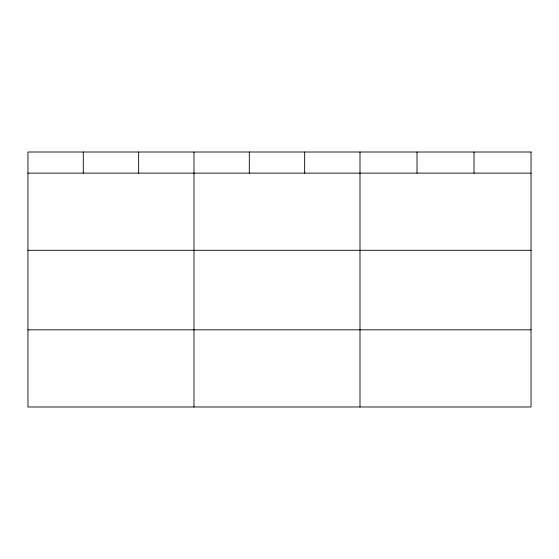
<?xml version="1.0" encoding="UTF-8"?>
<svg xmlns="http://www.w3.org/2000/svg" width="559" height="559" viewBox="0 0 559 559"><rect width="100%" height="100%" fill="white"/><g stroke="black" fill="none" stroke-linecap="round" stroke-linejoin="round"><path stroke-width="0.84" d="M27.95 173.129L531.05 173.129M27.95 250.299L531.05 250.299M27.95 329.817L531.05 329.817M474.032 152.013L474.032 173.129M417.014 152.013L417.014 173.129M359.996 152.013L359.996 406.987M304.655 152.013L304.655 173.129M249.314 152.013L249.314 173.129M193.973 152.013L193.973 406.987M138.632 152.013L138.632 173.129M83.291 152.013L83.291 173.129M531.05 152.013L27.95 152.013L27.95 406.987L531.05 406.987L531.05 152.013"/></g></svg>
